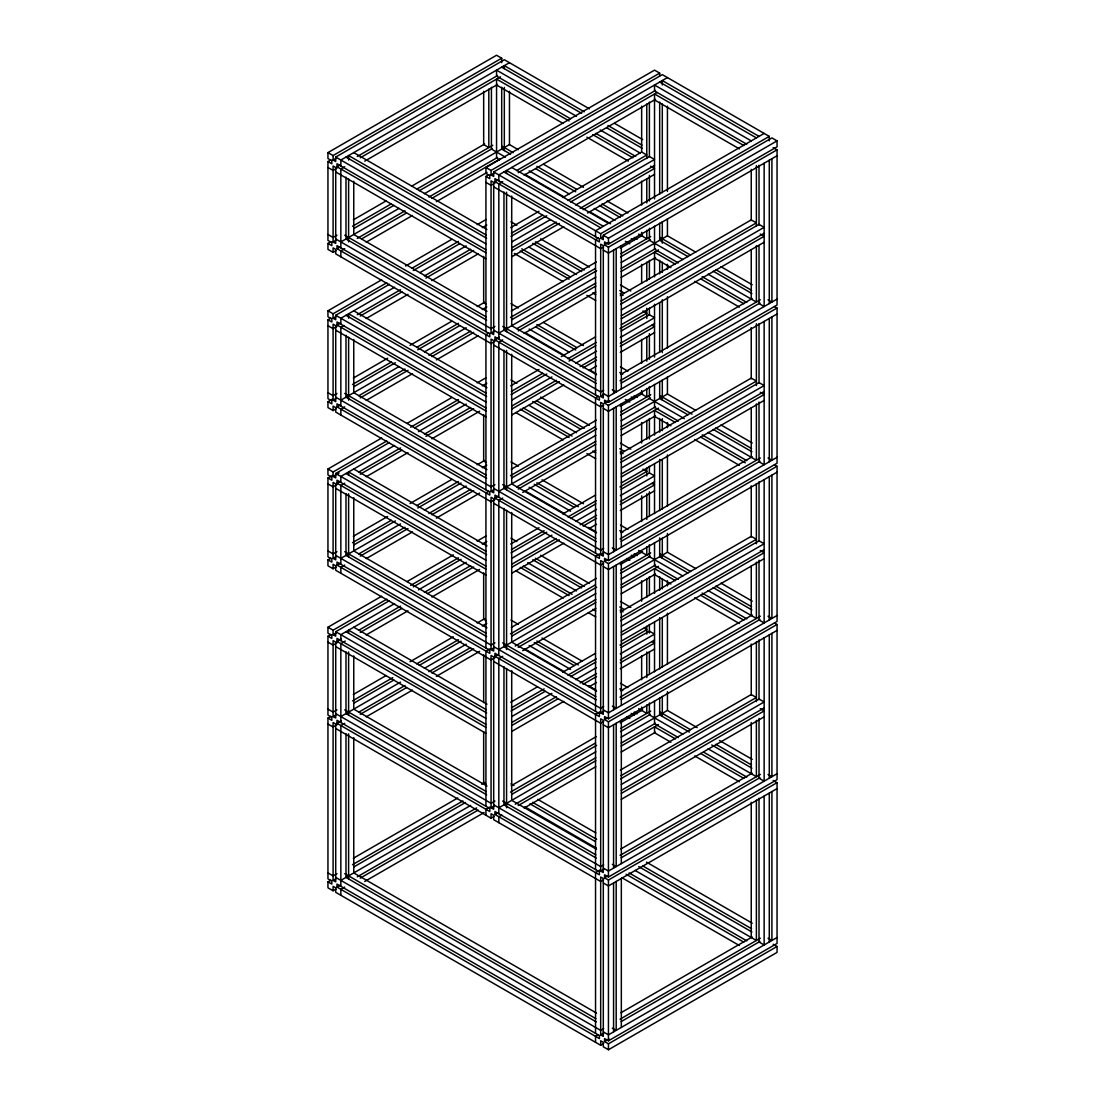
<?xml version="1.0" encoding="UTF-8"?>
<svg xmlns="http://www.w3.org/2000/svg" width="1105" height="1105" viewBox="0 0 1105 1105"><rect width="100%" height="100%" fill="white"/><g stroke="black" fill="none" stroke-linecap="round" stroke-linejoin="round"><path stroke-width="1.5" d="M336.086 250.628L333.088 252.354L327.95 249.385L327.95 243.445L331.832 245.683L331.832 242.658L327.95 240.434L327.95 161.551L331.832 163.789L331.832 160.764L327.95 158.526L327.95 152.601L496.559 55.25L501.698 58.22L501.698 62.681M327.95 152.601L333.088 155.556L501.698 58.22M327.95 161.551L330.934 159.824M333.088 155.556L333.088 160.032L335.713 161.537L335.713 157.076L504.322 59.725L589.407 108.843M333.088 160.032L336.086 158.305M509.46 62.695L340.851 160.045L340.851 165.971M485.924 249.73L336.984 163.747L336.984 166.758L339.967 165.046M336.97 168.222L333.088 170.446L327.95 167.49M357.26 156.496L497.526 75.527M344.719 166.758L340.851 168.996L340.851 247.879M360.244 157.794L500.51 76.825M364.719 161.15L497.526 84.477M353.324 219.854L386.142 200.903M411.516 186.248L484.625 144.037M336.97 235.227L333.088 237.464L327.95 234.495M352.495 226.263L391.294 203.859M416.654 189.217L492.747 145.28M327.95 243.445L330.934 241.733M353.614 228.638L393.905 205.378M419.278 190.737L492.388 148.512M333.088 241.926L335.713 243.445L335.713 167.504L333.088 165.985L333.088 241.926L336.086 240.199M340.851 241.94L399.043 208.348M424.417 193.693L509.46 144.589L518.342 149.728M336.984 248.666L489.791 336.887L489.791 333.862L336.984 245.642L336.984 248.666L339.967 246.94M357.26 238.39L405.01 210.834M428.892 197.049L497.526 157.421M344.719 248.666L340.851 250.89L340.851 256.83M361.736 238.832L406.502 212.989M431.875 198.347L500.51 158.719M485.924 331.624L485.924 176.441L489.791 178.679L489.791 175.654L485.924 173.416L485.924 167.49L654.533 70.14L659.671 73.11L659.671 76.079M366.225 242.188L412.469 215.475M436.351 201.69L487.084 172.408M485.924 167.49L491.062 170.446L659.671 73.11M485.924 176.441L488.907 174.714M491.062 170.446L491.062 174.922L493.686 176.427L493.686 171.966L662.296 74.615L769.287 136.385L769.287 140.86M491.062 174.922L494.046 173.195M667.434 77.585L498.825 174.935L498.825 180.861M494.957 181.648L599.407 241.954L599.407 238.942L494.957 178.637L494.957 181.648L497.941 179.935M494.93 183.112L491.062 185.336L485.924 182.38M516.726 170.529L655.5 90.417M502.692 181.648L498.825 183.886L498.825 339.083M518.217 172.684L657.116 92.502M524.184 175.17L655.5 99.367M336.086 408.836L333.088 410.563L327.95 407.593L327.95 401.668L331.832 403.891L331.832 400.88L327.95 398.643L327.95 319.759L331.832 321.997L331.832 318.972L327.95 316.748L327.95 310.809L381.667 279.8M405.549 266.015L451.807 239.302M477.167 224.66L486.117 219.494M327.95 310.809L333.088 313.779L386.805 282.756M412.179 268.114L458.437 241.415M482.305 227.63L486.78 225.047M327.95 319.759L330.934 318.047M333.088 313.779L333.088 318.24L335.713 319.759L335.713 315.284L389.43 284.275M413.298 270.49L459.556 243.791M333.088 318.24L336.086 316.513M394.568 287.245L340.851 318.254L340.851 324.193M419.928 272.59L466.186 245.89M485.924 407.938L336.984 321.956L336.984 324.981L339.967 323.254M336.97 326.431L333.088 328.668L327.95 325.699M357.26 314.704L400.535 289.731M424.417 275.946L470.661 249.233M510.717 227.616L538.991 211.304M562.79 197.56L641.646 152.034L646.784 155.004L567.929 200.53M343.835 325.492L340.851 327.204L340.851 406.088M360.244 316.016L402.027 291.886M425.908 278.101L473.644 250.545M511.394 233.169L542.638 215.13M366.225 318.502L407.994 294.372M431.875 280.601L478.134 253.888M511.049 236.401L546.74 215.779M570.553 202.035L649.395 156.509L654.533 159.479L575.691 205.005M511.712 241.94L550.401 219.605M511.712 247.865L556.354 222.105M580.153 208.362L654.533 165.419M511.712 250.89L559.323 223.403M583.122 209.66L654.533 168.443L650.665 166.206M511.712 256.83L563.785 226.76M587.584 213.03L654.533 174.369M764.149 133.429L595.54 230.765L595.54 236.705M493.686 171.966L600.678 233.735L769.287 136.385M353.324 378.062L387.648 358.241M410.024 345.326L451.807 321.21M477.167 306.555L484.625 302.259M598.523 238.003L595.54 239.73L595.54 394.913M600.678 233.735L600.678 238.197L603.302 239.716L603.302 235.241L771.912 137.904L777.05 140.874L777.05 146.799L608.441 244.15L604.559 241.912L604.559 244.937L608.441 247.175L777.05 149.824L777.05 305.021L608.441 402.358L604.559 400.121L604.559 403.145L608.441 405.383L777.05 308.033L777.05 463.23L608.441 560.567L604.559 558.343L604.559 561.368L608.441 563.591L777.05 466.255L777.05 621.438L608.441 718.789L604.559 716.551L604.559 719.576L608.441 721.814L777.05 624.463L777.05 779.647L608.441 876.997L604.559 874.759L604.559 877.784L608.441 880.022L777.05 782.672L777.05 943.449L608.441 1040.8L604.559 1038.562L604.559 1041.587L608.441 1043.811L777.05 946.474L777.05 952.399L608.441 1049.75L603.302 1046.78L603.302 1042.319L600.678 1040.8L600.678 1045.275L603.662 1043.548M600.678 238.197L603.662 236.484M336.97 393.435L333.088 395.673L327.95 392.703M352.495 384.471L391.294 362.081M416.654 347.426L458.437 323.309M482.305 309.524L486.78 306.941M603.302 235.241L608.441 238.21L777.05 140.874M327.95 401.668L332.439 399.085M353.614 386.847L395.397 362.73M417.773 349.802L459.556 325.685M333.088 400.134L335.713 401.654L335.713 325.713L333.088 324.193L333.088 400.134L336.086 398.422M604.559 244.937L609.048 242.354M603.662 246.898L600.678 248.625L493.686 186.856M340.851 400.148L399.043 366.556M424.417 351.915L466.186 327.784M336.984 406.875L489.791 495.095L489.791 492.07L336.984 403.85L336.984 406.875L339.967 405.148M358.752 395.742L405.01 369.042M428.892 355.257L470.661 331.141M777.05 155.764L608.441 253.1L603.302 250.144M344.719 406.875L340.851 409.112L340.851 415.038M360.244 397.911L407.994 370.341M431.875 356.556L473.644 332.439M511.297 311.058L596.341 261.954M620.223 248.169L642.599 235.241M366.225 400.397L412.469 373.697M436.351 359.912L478.134 335.782M494.93 326.431L491.062 328.668L335.713 238.97M510.469 317.467L595.512 268.363M620.886 253.722L650.721 236.484M488.907 332.937L485.924 334.649L485.924 489.846M511.587 319.842L596.645 270.739M620.513 256.954L650.362 239.716M491.062 333.13L493.686 334.649L493.686 182.38L491.062 180.875L491.062 333.13L494.046 331.403M498.825 333.144L595.816 277.148M621.176 262.507L667.434 235.793L695.708 252.12M494.957 339.87L599.407 400.176L599.407 397.151L494.957 336.845L494.957 339.87L499.432 337.287M494.93 341.321L491.062 343.558L335.713 253.86L335.713 249.399L333.088 247.879L333.088 252.354M516.726 328.738L595.816 283.087M621.176 268.432L655.5 248.625M502.692 339.87L498.825 342.094L498.825 497.291M518.217 330.906L595.816 286.098M621.176 271.457L658.483 249.923M524.184 333.392L595.816 292.038M621.176 277.396L655.5 257.575M620.333 295.477L751.248 219.895L756.386 222.865L621.01 301.03M336.086 567.058L333.088 568.771L327.95 565.815L327.95 559.876L331.832 562.114L331.832 559.089L327.95 556.851L327.95 477.982L331.832 480.205L331.832 477.194L327.95 474.957L327.95 469.017L381.667 438.008M407.041 423.367L451.807 397.524M477.167 382.869L486.117 377.703M620.651 304.248L759.011 224.37L764.149 227.34L621.328 309.801M327.95 469.017L333.088 471.987L386.805 440.978M410.687 427.193L458.437 399.623M482.305 385.838L486.78 383.255M327.95 477.982L332.439 475.399M333.088 471.987L333.088 476.448L335.713 477.968L335.713 473.493L389.43 442.483M414.789 427.842L459.556 401.999M333.088 476.448L339.069 473.009M394.568 445.453L340.851 476.462L340.851 482.402M418.436 431.668L466.186 404.099M621.328 315.726L764.149 233.279M621.328 318.751L764.149 236.304L760.281 234.067M485.924 566.161L336.984 480.164L336.984 483.189L339.967 481.462M336.97 484.639L333.088 486.877L327.95 483.907M358.752 472.056L400.535 447.939M424.417 434.155L470.661 407.455M510.717 385.838L538.991 369.512M561.299 356.625L595.526 336.873M344.719 483.189L340.851 485.427L340.851 564.296M360.244 474.225L402.027 450.108M425.908 436.323L473.644 408.753M621.328 324.69L764.149 242.23M511.394 391.377L542.638 373.338M567.929 358.738L596.203 342.426M620.002 328.682L646.784 313.212L642.93 310.988M366.225 476.711L407.994 452.594M431.875 438.809L479.625 411.24M511.049 394.609L546.74 373.987M569.061 361.114L595.844 345.644M621.134 331.044L649.395 314.732L654.533 317.701L620.319 337.453M511.712 400.148L551.892 376.957M575.691 363.214L596.52 351.197M511.712 406.088L556.354 380.313M580.153 366.57L596.52 357.122M620.319 343.379L654.533 323.627M511.712 409.112L559.323 381.626M583.122 367.882L596.52 360.147M620.319 346.404L654.533 326.652L651.964 325.16M511.712 415.038L563.785 384.982M589.076 370.382L596.52 366.087M620.319 352.343L654.533 332.591M620.899 374.333L752.215 298.53M603.662 390.231L600.678 391.944L493.686 330.174M620.071 380.755L760.337 299.773M353.324 536.27L387.648 516.463M410.024 503.535L451.807 479.418M477.167 464.777L484.625 460.467M598.523 396.212L595.54 397.938L595.54 553.122M621.203 383.117L759.964 303.005M600.678 396.419L603.302 397.924L603.302 245.669L600.678 244.164L600.678 396.419L603.662 394.692M336.97 551.657L333.088 553.881L327.95 550.912M352.495 542.679L391.294 520.289M416.654 505.648L458.437 481.518M482.305 467.733L486.78 465.15M777.05 299.082L608.441 396.433L603.302 393.463M327.95 559.876L330.934 558.149M353.614 545.055L395.397 520.938M417.773 508.01L461.047 483.037M333.088 558.357L335.713 559.862L335.713 483.921L333.088 482.415L333.088 558.357L336.086 556.63M604.559 403.145L609.048 400.562M603.662 405.121L600.678 406.833L493.686 345.064M340.851 558.37L400.535 523.908M424.417 510.123L466.186 486.007M336.984 565.083L489.791 653.317L489.791 650.293L336.984 562.058L336.984 565.083L339.967 563.37M358.752 553.964L405.01 527.251M428.892 513.466L470.661 489.349M777.05 313.972L608.441 411.322L603.302 408.353M344.719 565.083L340.851 567.321L340.851 573.26M360.244 556.119L407.994 528.549M431.875 514.764L473.644 490.648M511.297 469.266L596.341 420.162M620.223 406.378L642.599 393.449M366.225 558.605L412.469 531.906M436.351 518.121L479.625 493.134M494.93 484.639L491.062 486.877L335.713 397.178M510.469 475.675L595.512 426.571M620.886 411.93L650.721 394.706M488.907 491.145L485.924 492.871L485.924 648.055M511.587 478.051L596.645 428.947M620.513 415.162L650.362 397.938M491.062 491.338L493.686 492.858L493.686 340.602L491.062 339.083L491.062 491.338L494.046 489.626M498.825 491.352L595.816 435.356M621.176 420.715L667.434 394.015L695.708 410.328M494.957 498.079L599.407 558.384L599.407 555.359L494.957 495.054L494.957 498.079L497.941 496.352M494.93 499.529L491.062 501.767L335.713 412.068L335.713 407.607L333.088 406.101L333.088 410.563M516.726 486.946L595.816 441.296M621.176 426.654L655.5 406.833M502.692 498.079L498.825 500.316L498.825 655.5M518.217 489.114L595.816 444.321M621.176 429.665L658.483 408.132M522.693 492.457L595.816 450.246M621.176 435.605L655.5 415.798M620.333 453.699L751.248 378.103L756.386 381.073L621.01 459.238M336.086 889.055L333.088 890.782L327.95 887.812L327.95 881.887L331.832 884.111L331.832 881.099L327.95 878.862L327.95 718.084L331.832 720.322L331.832 717.297L327.95 715.059L327.95 636.19L331.832 638.428L331.832 635.403L327.95 633.165L327.95 627.226L381.667 596.217M407.041 581.575L453.299 554.876M477.167 541.091L486.117 535.911M620.651 462.47L759.011 382.592L764.149 385.548L621.328 468.009M327.95 627.226L333.088 630.195L386.805 599.186M410.687 585.401L458.437 557.832M482.305 544.047L486.78 541.464M327.95 636.19L330.934 634.463M333.088 630.195L333.088 634.671L335.713 636.176L335.713 631.715L389.43 600.692M413.298 586.921L461.047 559.351M333.088 634.671L336.086 632.944M394.568 603.662L340.851 634.684L340.851 640.61M418.436 589.877L466.186 562.321M621.328 473.948L764.149 391.488M621.328 476.973L764.149 394.513L760.281 392.275M485.924 724.369L336.984 638.372L336.984 641.397L341.459 638.814M336.97 642.861L333.088 645.085L327.95 642.129M358.752 630.278L400.535 606.148M424.417 592.363L470.661 565.663M510.717 544.047L538.991 527.72M562.79 513.991L595.526 495.081M345.326 641.052L340.851 643.635L340.851 722.504M360.244 632.433L402.027 608.316M427.4 593.675L473.644 566.962M621.328 482.899L764.149 400.438M511.394 549.586L544.13 530.69M567.929 516.947L596.203 500.634M620.002 486.891L646.784 471.434L642.93 469.197M366.225 634.919L407.994 610.803M431.875 597.018L479.625 569.448M511.049 552.818L546.74 532.209M570.553 518.466L595.844 503.866M621.134 489.253L649.395 472.94L654.533 475.91L620.319 495.662M511.712 558.357L551.892 535.165M575.691 521.436L596.52 509.405M511.712 564.296L556.354 538.536M580.153 524.792L596.52 515.344M620.319 501.601L654.533 481.835M511.712 567.321L559.323 539.834M583.122 526.091L596.52 518.356M620.319 504.612L654.533 484.86L651.964 483.368M511.712 573.246L563.785 543.19M589.076 528.591L596.52 524.295M620.319 510.551L654.533 490.8M620.899 532.555L752.215 456.738M603.662 548.439L600.678 550.166L493.686 488.382M620.071 538.964L760.337 457.981M353.324 694.493L386.142 675.528M410.024 661.757L453.299 636.77M477.167 622.985L484.625 618.676M599.407 553.923L595.54 556.147L595.54 711.344M621.203 541.34L759.964 461.213M600.678 554.627L603.302 556.133L603.302 403.877L600.678 402.372L600.678 554.627L603.662 552.901M336.97 709.866L333.088 712.103L327.95 709.134M352.495 700.902L392.786 677.641M416.654 663.856L458.437 639.74M482.305 625.955L486.78 623.372M777.05 457.29L608.441 554.641L603.302 551.671M327.95 718.084L330.934 716.358M353.614 703.277L393.905 680.017M419.278 665.362L461.047 641.245M333.088 716.565L335.713 718.07L335.713 642.129L333.088 640.624L333.088 716.565L336.086 714.838M604.559 561.368L607.557 559.641M603.662 563.329L600.678 565.056L493.686 503.272M340.851 716.579L400.535 682.116M424.417 668.332L466.186 644.215M336.984 723.305L489.791 811.526L489.791 808.501L336.984 720.28L336.984 723.305L341.459 720.709M336.97 724.756L333.088 726.993L327.95 724.024M358.752 712.173L405.01 685.473M428.892 671.688L470.661 647.558M777.05 472.18L608.441 569.531L603.302 566.561M344.719 723.305L340.851 725.529L340.851 886.307M360.244 714.327L406.502 687.628M431.875 672.986L473.644 648.856M511.297 627.474L596.341 578.371M620.223 564.586L642.599 551.671M366.225 716.827L412.469 690.114M436.351 676.329L479.625 651.356M494.93 642.861L491.062 645.085L335.713 555.401M510.469 633.883L595.512 584.78M620.886 570.139L650.721 552.914M489.791 648.842L485.924 651.08L485.924 806.263M511.587 636.259L596.645 587.156M620.513 573.371L650.362 556.147M491.062 649.56L493.686 651.066L493.686 498.811L491.062 497.305L491.062 649.56L494.046 647.834M498.825 649.56L595.816 593.578M621.176 578.923L667.434 552.224L695.708 568.55M494.957 656.287L599.407 716.592L599.407 713.568L494.957 653.262L494.957 656.287L497.941 654.561M494.93 657.751L491.062 659.975L335.713 570.291L335.713 565.815L333.088 564.31L333.088 568.771M515.234 646.024L595.816 599.504M621.176 584.863L655.5 565.042M502.692 656.287L498.825 658.525L498.825 813.708M518.217 647.323L595.816 602.529M621.176 587.888L658.483 566.34M522.693 650.679L595.816 608.468M621.176 593.813L655.5 574.006M620.333 611.908L751.248 536.326L756.386 539.295L621.01 617.446M620.651 620.679L759.011 540.801L764.149 543.771L621.328 626.217M621.328 632.157L764.149 549.696M621.328 635.182L764.149 552.721L760.281 550.483M510.717 702.255L537.5 686.799M562.79 672.199L595.526 653.304M621.328 641.107L764.149 558.66M511.394 707.808L544.13 688.912M567.929 675.169L596.203 658.842M620.002 645.099L646.784 629.643L644.215 628.151M511.049 711.026L545.262 691.274M570.553 676.674L595.844 662.075M621.134 647.475L649.395 631.148L654.533 634.118L620.319 653.87M511.712 716.579L551.892 693.388M575.691 679.644L596.52 667.613M511.712 722.504L556.354 696.744M580.153 683.001L596.52 673.553M620.319 659.809L654.533 640.057M511.712 725.529L557.832 698.899M583.122 684.299L596.52 676.578M620.319 662.834L654.533 643.082L651.964 641.591M511.712 731.469L563.785 701.399M589.076 686.799L596.52 682.503M620.319 668.76L654.533 649.008M620.899 690.763L752.215 614.946M603.662 706.648L600.678 708.374L493.686 646.605M620.071 697.172L760.337 616.189M600.015 711.772L595.54 714.369L595.54 869.552M621.203 699.548L759.964 619.435M600.678 712.836L603.302 714.355L603.302 562.1L600.678 560.58L600.678 712.836L603.662 711.123M353.324 858.281L457.774 797.976M481.642 784.191L484.625 782.478M777.05 615.499L608.441 712.849L603.302 709.88M336.97 873.654L333.088 875.892L327.95 872.922M352.495 864.69L462.912 800.945M604.559 719.576L607.557 717.849M603.662 721.537L600.678 723.264L493.686 661.494M327.95 881.887L330.934 880.16M353.614 867.066L465.523 802.451M333.088 880.367L335.713 881.873L335.713 724.037L333.088 722.518L333.088 880.367L336.086 878.641M340.851 880.367L470.661 805.421M777.05 630.403L608.441 727.739L603.302 724.77M511.297 785.683L596.341 736.579M620.223 722.808L642.599 709.88M336.984 887.094L599.407 1038.603L599.407 1035.578L336.984 884.069L336.984 887.094L339.967 885.367M357.26 876.831L476.628 807.907M344.719 887.094L340.851 889.332L340.851 895.257M360.244 878.13L478.134 810.076M494.93 801.07L491.062 803.307L335.713 713.609M510.469 792.105L595.512 743.002M620.886 728.347L650.721 711.123M489.791 807.051L485.924 809.288L485.924 815.228M511.587 794.481L596.645 745.378M620.513 731.593L650.362 714.355M491.062 807.769L493.686 809.274L493.686 657.019L491.062 655.514L491.062 807.769L494.046 806.042M364.719 881.472L484.101 812.562M498.825 807.783L595.816 751.787M621.176 737.145L667.434 710.432L697.186 727.615M494.957 814.495L599.407 874.815L599.407 871.79L494.957 811.484L494.957 814.495L497.941 812.783M335.713 728.499L491.062 818.197L494.046 816.471M515.234 804.233L595.816 757.712M621.176 743.071L655.5 723.264M501.808 815.007L498.825 816.733L498.825 822.673M518.217 805.531L595.816 760.737M621.176 746.096L658.483 724.562M524.184 808.031L595.816 766.677M621.176 752.035L655.5 732.214M620.333 770.116L751.248 694.534L756.386 697.504L621.01 775.655M620.651 778.887L759.011 699.009L764.149 701.979L621.328 784.439M621.328 790.365L764.149 707.918M621.328 793.39L764.149 710.929L760.281 708.706M621.328 799.329L764.149 716.869M620.899 848.971L752.215 773.168M603.662 864.856L600.678 866.582L493.686 804.813M620.071 855.38L760.337 774.412M600.015 869.994L595.54 872.577L595.54 1033.355M621.203 857.756L759.964 777.644M600.678 871.058L603.302 872.563L603.302 720.308L600.678 718.803L600.678 871.058L603.662 869.331M777.05 773.721L608.441 871.058L603.302 868.102M604.559 877.784L607.557 876.058M603.662 879.746L600.678 881.472L493.686 819.703L493.686 815.241L491.062 813.722L491.062 818.197M777.05 788.611L608.441 885.948L603.302 882.992M620.899 1012.774L752.215 936.957M603.662 1028.658L600.678 1030.385L335.713 877.411M620.071 1019.183L760.337 938.2M598.523 1034.653L595.54 1036.366L595.54 1042.305M621.203 1021.559L759.964 941.432M600.678 1034.846L603.302 1036.366L603.302 878.516L600.678 877.011L600.678 1034.846L603.662 1033.12M777.05 937.51L608.441 1034.86L603.302 1031.89M604.559 1041.587L609.048 1039.004M759.011 136.385L662.296 80.555L662.296 85.016M659.671 82.06L756.386 137.904M773.168 147.587L777.05 149.824M751.248 140.874L654.533 85.03L654.533 90.969L746.787 144.23M743.817 145.529L654.533 93.98L654.533 198.886M654.533 99.92L739.356 148.885M614.56 123.373L642.696 139.617M584.255 111.812L504.322 65.665L504.322 68.634M607.943 125.487L641.991 145.142M501.698 67.17L581.644 113.332M606.811 127.862L642.337 148.374M576.506 116.287L496.559 70.14L496.559 76.079L570.581 118.801M600.195 129.962L640.154 153.043M595.747 133.332L635.72 156.413M569.103 120.97L496.559 79.09L496.559 157.974L499.529 159.686M592.791 134.644L632.764 157.725M496.559 85.03L563.177 123.498M586.865 137.172L628.317 161.095M543.508 164.244L583.481 187.325M607.17 201L627.889 212.961M720.999 266.719L752.243 284.759M501.739 146.067L513.203 152.683M536.892 166.358L576.865 189.438M602.032 203.969L622.75 215.931M659.713 237.271L690.57 255.089M715.86 269.689L751.566 290.311M768.03 299.814L771.912 302.052L771.912 158.719M510.593 154.203L501.698 149.078L501.698 87.212M535.759 168.733L575.719 191.8M599.407 205.475L620.14 217.45M687.945 256.595L659.671 240.268L659.671 223.21M713.236 271.195L751.925 293.543M774.467 306.555L777.05 308.033M505.441 157.172L491.421 149.078L491.421 87.212M529.129 170.847L569.103 193.914M594.269 208.444L614.988 220.406M638.676 234.094L646.784 238.763L646.784 230.227M682.807 259.565L649.395 240.268L649.395 228.334M708.098 274.164L756.386 302.052L756.386 245.738M524.695 174.217L564.669 197.284M589.821 211.815L610.554 223.776M634.242 237.451L637.198 239.163M678.346 262.921L654.533 249.178L654.533 226.18M702.145 276.664L746.787 302.439M511.712 167.49L608.441 223.321M631.273 238.777L634.242 240.476M675.362 264.219L654.533 252.202L654.533 276.899M700.667 278.833L743.817 303.737M603.302 226.29L506.573 170.446L506.573 173.43M625.361 241.291L629.795 243.846M654.533 258.128L670.901 267.576M694.714 281.333L739.356 307.093M503.963 171.966L600.678 227.796M510.938 221.76L516.864 225.185M540.552 238.86L589.407 267.065M620.485 285.007L630.845 290.988M535.414 241.829L584.255 270.021M619.795 290.546L624.228 293.101M532.79 243.335L581.644 271.54M620.14 293.764L623.096 295.463M529.129 247.161L576.506 274.51M521.726 248.818L570.581 277.024M353.752 152.601L486.974 229.522M520.248 250.987L569.103 279.192M592.791 292.866L595.747 294.579M486.283 235.047L348.614 155.556L348.614 160.032M514.336 253.501L563.177 281.706M586.865 295.38L595.747 300.505M345.989 157.076L486.628 238.266M335.713 157.076L485.924 243.804M336.984 166.758L485.924 252.755M335.713 171.966L485.924 258.694M510.938 303.654L518.342 307.936M543.508 322.467L583.481 345.534M620.485 366.901L627.889 371.183M720.999 424.942L752.243 442.981M536.892 324.58L576.865 347.647M619.795 372.44L622.75 374.153M659.713 395.493L692.048 414.154M715.86 427.897L751.566 448.52M768.03 458.023L771.912 460.26L771.912 316.942M535.759 326.942L575.719 350.023M687.945 414.803L659.671 398.491L659.671 381.418M713.236 429.417L751.925 451.752M774.467 464.763L777.05 466.255M486.241 304.289L483.672 302.811L483.672 256.415M529.129 329.055L569.103 352.136M684.299 418.629L649.395 398.491L649.395 386.543M708.098 432.387L756.386 460.26L756.386 403.96M524.695 332.425L564.669 355.506M589.821 370.023L595.747 373.449M634.242 395.673L637.198 397.386M678.346 421.129L654.533 407.386L654.533 384.388M702.145 434.873L746.787 460.647M486.974 311.417L353.752 234.495L353.752 181.234M596.534 374.664L511.712 325.699L511.712 196.027M631.273 396.985L634.242 398.698M675.362 422.442L654.533 410.411L654.533 435.108M700.667 437.041L745.295 462.815M344.746 235.227L486.283 316.942M502.706 326.431L595.857 380.203M612.322 389.72L616.189 391.944L616.189 248.625M625.361 399.499L629.795 402.068M654.533 416.35L670.901 425.798M694.714 439.541L739.356 465.316M486.628 320.16L345.989 238.97L345.989 177.118M596.217 383.435L503.963 330.174L503.963 191.966M510.938 379.968L516.864 383.394M540.552 397.068L589.407 425.273M620.485 443.216L630.845 449.196M536.892 400.894L584.255 428.243M619.795 448.754L624.228 451.31M532.79 401.543L580.166 428.892M620.14 451.973L623.096 453.685M529.129 405.369L576.506 432.718M523.218 407.883L572.059 436.088M353.752 310.809L486.974 387.731M520.248 409.195L569.103 437.4M592.791 451.075L595.747 452.788M486.283 393.256L348.614 313.779L348.614 318.24M515.814 412.566L563.177 439.914M586.865 453.589L595.747 458.713M345.989 315.284L486.628 396.474M335.713 315.284L485.924 402.013M336.984 324.981L485.924 410.963M335.713 330.174L485.924 416.903M510.938 461.876L518.342 466.144M542.03 479.819L583.481 503.756M620.485 525.124L627.889 529.392M720.999 583.15L752.243 601.189M536.892 482.788L578.343 506.725M619.795 530.649L622.75 532.361M659.713 553.702L690.57 571.506M715.86 586.12L751.566 606.728M768.03 616.245L771.912 618.469L771.912 475.15M534.268 484.294L574.241 507.375M687.945 573.025L659.671 556.699L659.671 537.928M713.236 587.625L751.925 609.96M774.467 622.971L777.05 624.463M486.241 462.498L483.672 461.02L483.672 414.624M529.129 487.264L570.581 511.201M638.676 550.511L646.784 555.193L646.784 546.657M682.807 575.995L649.395 556.699L649.395 544.751M708.098 590.595L756.386 618.469L756.386 562.169M524.695 490.634L564.669 513.715M588.343 527.389L595.747 531.657M634.242 553.881L637.198 555.594M678.346 579.351L654.533 565.594L654.533 542.61M702.145 593.095L746.787 618.855M486.974 469.625L353.752 392.703L353.752 339.442M596.534 532.872L511.712 483.907L511.712 354.235M631.273 555.193L634.242 556.906M675.362 580.65L654.533 568.619L654.533 593.33M700.667 595.25L743.817 620.167M344.746 393.435L486.283 475.164M502.706 484.639L595.857 538.425M612.322 547.928L616.189 550.166L616.189 406.833M626.839 558.564L629.795 560.276M654.533 574.559L670.901 584.006M694.714 597.75L739.356 623.524M486.628 478.382L345.989 397.178L345.989 335.326M596.217 541.643L503.963 488.382L503.963 350.188M510.938 538.19L516.864 541.602M540.552 555.276L589.407 583.481M620.485 601.438L630.845 607.418M535.414 558.246L584.255 586.451M619.795 606.963L624.228 609.532M532.79 559.752L581.644 587.957M620.14 610.181L623.096 611.894M527.651 562.721L576.506 590.926M523.218 566.091L572.059 594.297M353.752 469.017L486.974 545.939M520.248 567.404L569.103 595.609M592.791 609.283L595.747 610.996M486.283 551.478L348.614 471.987L348.614 474.97M515.814 570.774L563.177 598.123M588.343 612.653L595.747 616.935M345.989 473.493L486.628 554.696M335.713 473.493L485.924 560.221M336.984 483.189L485.924 569.186M335.713 488.382L485.924 575.111M510.938 620.085L518.342 624.353M542.03 638.027L582.004 661.108M620.485 683.332L627.889 687.6M719.507 740.502L752.243 759.397M536.892 640.997L578.343 664.934M619.795 688.857L622.75 690.57M659.713 711.91L690.57 729.728M715.86 744.328L751.566 764.95M768.03 774.453L771.912 776.691L771.912 633.358M534.268 642.516L574.241 665.583M689.437 732.09L659.671 714.907L659.671 697.849M711.758 744.977L751.925 768.168M773.168 780.434L777.05 782.672M486.241 620.72L483.672 619.228L483.672 572.846M529.129 645.472L570.581 669.409M638.676 708.719L646.784 713.402L646.784 704.866M682.807 734.203L649.395 714.907L649.395 702.973M708.098 748.803L756.386 776.691L756.386 720.377M524.695 648.842L564.669 671.923M588.343 685.597L595.747 689.879M634.242 712.09L637.198 713.802M678.346 737.56L654.533 723.816L654.533 700.819M703.636 752.16L746.787 777.077M486.974 627.833L353.752 550.912L353.752 497.651M596.534 691.095L511.712 642.115L511.712 512.444M631.273 713.402L634.242 715.115M675.362 738.858L654.533 726.841L654.533 732.767L670.901 742.215M700.667 753.472L743.817 778.376M344.746 551.657L486.283 633.372M502.706 642.861L595.857 696.633M612.322 706.136L616.189 708.374L616.189 565.056M626.839 716.772L629.795 718.485M694.714 755.958L739.356 781.732M486.628 636.591L345.989 555.401L345.989 493.548M596.217 699.866L503.963 646.605L503.963 508.397M353.752 627.226L486.974 704.147M486.283 709.686L348.614 630.195L348.614 633.179M345.989 631.715L486.628 712.905M335.713 631.715L485.924 718.43M336.984 641.397L485.924 727.394M335.713 646.605L485.924 733.333M510.952 783.887L513.936 785.6M537.762 799.371L595.844 832.894M646.48 862.135L752.229 923.186M532.624 802.327L596.659 839.303M642.834 865.961L751.566 928.739M768.03 938.242L771.912 940.479L771.912 791.581M529.999 803.846L595.54 841.679M638.731 866.61L751.925 931.971M773.168 944.236L777.05 946.474M486.241 784.509L483.672 783.031L483.672 731.676M524.861 806.816L596.355 848.088M635.085 870.436L756.386 940.479L756.386 800.13M486.974 786.056L353.752 709.134L353.752 655.873M596.534 849.303L511.712 800.338L511.712 670.666M629.118 872.936L746.787 940.866M344.746 709.866L486.283 791.581M502.706 801.07L595.857 854.842M612.322 864.345L616.189 866.582L616.189 723.264M626.148 874.235L743.803 942.164M486.628 794.799L345.989 713.609L345.989 651.757M596.217 858.074L503.963 804.813L503.963 666.605M621.673 877.591L739.342 945.521M596.52 1013.092L353.752 872.922L353.752 737.712M344.746 873.654L595.844 1018.63M612.322 1028.147L616.189 1030.385L616.189 881.472M596.203 1021.863L345.989 877.411L345.989 733.637M600.678 1045.275L335.713 892.301L335.713 887.826L333.088 886.321L333.088 890.782M769.287 160.239L769.287 303.557M769.287 318.447L769.287 461.766M769.287 476.656L769.287 619.988M769.287 634.878L769.287 778.196M769.287 793.086L769.287 941.999M764.149 163.209L764.149 306.527L759.011 303.557L759.011 245.545M764.149 321.417L764.149 464.735L759.011 461.766L759.011 402.054M764.149 479.625L764.149 622.944L759.011 619.988L759.011 560.263M764.149 637.847L764.149 781.166L759.011 778.196L759.011 718.485M764.149 796.056L764.149 944.955L759.011 941.999L759.011 798.224M759.011 165.349L759.011 225.075M759.011 323.572L759.011 383.283M759.011 481.78L759.011 541.491M759.011 639.988L759.011 699.714M756.386 165.557L756.386 225.848M756.386 323.765L756.386 385.548M756.386 483.686L756.386 543.757M756.386 641.895L756.386 701.606M751.248 169.41L751.248 220.599M751.248 249.606L751.248 299.082M751.248 327.619L751.248 378.808M751.248 407.814L751.248 457.29M751.248 485.827L751.248 537.016M751.248 566.022L751.248 615.499M751.248 644.049L751.248 695.238M751.248 722.532L751.248 773.721M751.248 802.299L751.248 937.51M667.434 106.121L667.434 191.441M667.434 218.735L667.434 235.793M667.434 264.344L667.434 269.454M667.434 296.762L667.434 347.937M667.434 376.943L667.434 394.015M667.434 422.552L667.434 427.663M667.434 454.97L667.434 506.159M667.434 533.453L667.434 552.224M667.434 580.76L667.434 585.885M667.434 613.178L667.434 664.367M667.434 691.661L667.434 710.432M662.296 103.967L662.296 192.698M662.296 221.704L662.296 243.224M662.296 262.189L662.296 272.424M662.296 299.717L662.296 352.619M662.296 379.913L662.296 399.955M662.296 418.685L662.296 430.632M662.296 459.639L662.296 509.115M662.296 538.121L662.296 558.163M662.296 578.606L662.296 588.841M662.296 617.847L662.296 667.337M662.296 696.343L662.296 716.385M659.671 102.074L659.671 194.204M659.671 260.283L659.671 273.93M659.671 302.936L659.671 352.426M659.671 418.491L659.671 432.152M659.671 459.445L659.671 510.634M659.671 576.713L659.671 590.36M659.671 617.654L659.671 668.843M654.533 304.207L654.533 357.095M654.533 464.114L654.533 513.604M654.533 622.336L654.533 671.812M649.395 102.074L649.395 156.675M649.395 175.433L649.395 201.027M649.395 260.283L649.395 279.054M649.395 308.06L649.395 314.884M649.395 333.655L649.395 359.249M649.395 418.491L649.395 438.975M649.395 466.269L649.395 473.092M649.395 491.863L649.395 515.745M649.395 576.713L649.395 595.471M649.395 624.477L649.395 633.013M649.395 651.784L649.395 673.967M646.784 103.967L646.784 158.567M646.784 179.051L646.784 202.933M646.784 262.189L646.784 280.96M646.784 308.254L646.784 318.489M646.784 337.26L646.784 361.142M646.784 388.449L646.784 396.971L641.646 394.015L641.646 390.59M646.784 420.397L646.784 439.168M646.784 468.175L646.784 475.896M646.784 493.769L646.784 519.364M646.784 578.606L646.784 597.377M646.784 626.383L646.784 634.104M646.784 651.978L646.784 677.572M641.646 106.121L641.646 152.186M641.646 181.192L641.646 205.088M641.646 232.382L641.646 235.793M641.646 264.344L641.646 283.101M641.646 339.415L641.646 363.296M641.646 422.552L641.646 443.022M641.646 495.91L641.646 521.505M641.646 580.76L641.646 601.231M641.646 655.831L641.646 679.727M641.646 707.02L641.646 710.432M621.328 245.655L621.328 388.988M621.328 403.877L621.328 547.196M621.328 562.086L621.328 705.404M621.328 720.294L621.328 863.613M621.328 878.503L621.328 1027.415M613.579 250.144L613.579 393.463M613.579 408.353L613.579 551.671M613.579 566.561L613.579 709.88M613.579 724.77L613.579 868.102M613.579 882.992L613.579 1031.89M608.441 238.21L608.441 244.15M608.441 247.175L608.441 402.358M608.441 405.383L608.441 560.567M608.441 563.591L608.441 718.789M608.441 721.814L608.441 876.997M608.441 880.022L608.441 1040.8M608.441 1043.811L608.441 1049.75M509.46 91.328L509.46 144.589M506.573 192.173L506.573 331.638M506.573 350.382L506.573 489.86M506.573 510.303L506.573 649.56M506.573 668.511L506.573 807.769M504.322 87.419L504.322 150.542M488.811 89.146L488.811 147.559L483.672 144.589L483.672 91.328M483.672 654.657L483.672 702.587M348.614 179.038L348.614 241.926M348.614 337.26L348.614 400.134M348.614 493.755L348.614 556.865M348.614 651.964L348.614 715.073M348.614 733.831L348.614 878.876"/></g></svg>
